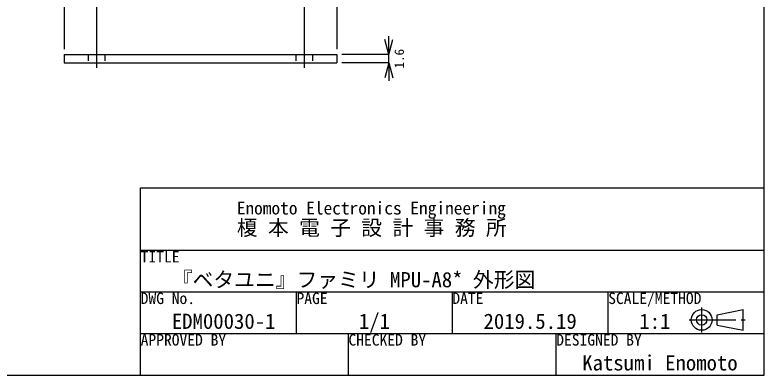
# Model space of a CAD drawing. Units: millimetres on the paper. Extents: x -138 to 138, y -95 to 95.
# Drawn here: x -5.7 to 138.5, y -95 to -25.7 of the extents above; entities that cross this region are included whole.
import ezdxf
from ezdxf.enums import TextEntityAlignment as Align

# ---------------------------------------------------------------- set-up
doc = ezdxf.new("R2010")
doc.units = ezdxf.units.MM
doc.linetypes.add('CHAIN2', pattern=[12, 9, -1, 1, -1])
doc.linetypes.add('DASHED1', pattern=[1.8, 1.2, -0.6])
doc.layers.add('0-0', color=4, linetype='Continuous')
doc.layers.add('0-1', color=7, linetype='Continuous')
doc.styles.add('ＭＳ ゴシック', font='')
doc.styles.add('ＭＳ 明朝', font='')
doc.styles.get('ＭＳ ゴシック').set_extended_font_data('MS Gothic')
doc.styles.get('ＭＳ 明朝').set_extended_font_data('MS Mincho')

msp = doc.modelspace()

# ---------------------------------------------------------------- linework, layer by layer
at = {"layer": '0-0'}
for p, q in [((10, 65.925), (10, -35.925)), ((50, 65.925), (50, -35.925)), ((3.75, -14.325), (3.75, -32.325)), ((56.25, -14.325), (56.25, -32.325)), ((66.25, -33.325), (66.25, -29.825)), ((66.25, -33.325), (65.474, -30.427)), ((66.25, -33.325), (67.026, -30.427)), ((66.25, -33.325), (57.25, -33.325)), ((66.25, -34.925), (66.25, -33.325)), ((66.25, -34.925), (57.25, -34.925)), ((66.25, -34.925), (65.474, -37.823)), ((66.25, -34.925), (67.026, -37.823)), ((66.25, -34.925), (66.25, -38.425))]:
    msp.add_line(p, q, dxfattribs=at)
at = {"layer": '0-0', "color": 7}
for p, q in [((18.5, -59), (138.5, -59)), ((18.5, -95), (18.5, -59)), ((18.5, -71), (138.5, -71)), ((18.5, -79), (138.5, -79)), ((48.5, -87), (48.5, -79)), ((78.5, -87), (78.5, -79)), ((108.5, -87), (108.5, -79)), ((129.5, -83.4), (134.5, -82.4)), ((129.5, -85.4), (129.5, -83.4)), ((134.5, -86.4), (134.5, -82.4)), ((129.5, -85.4), (134.5, -86.4)), ((18.5, -87), (138.5, -87)), ((58.5, -95), (58.5, -87)), ((98.5, -95), (98.5, -87))]:
    msp.add_line(p, q, dxfattribs=at)
at = {"layer": '0-0', "linetype": 'CHAIN2'}
for p, q in [((126.5, -86.8), (126.5, -82)), ((124.1, -84.4), (134.9, -84.4))]:
    msp.add_line(p, q, dxfattribs=at)
at = {"layer": '0-0', "color": 7}
msp.add_lwpolyline([(-138.5, -95), (138.5, -95), (138.5, 95), (-138.5, 95)], close=True, dxfattribs=at)
for radius in [2, 1]:
    msp.add_circle((126.5, -84.4), radius, dxfattribs=at)
at = {"layer": '0-1'}
for p, q in [((3.75, -33.325), (56.25, -33.325)), ((3.75, -33.325), (3.75, -34.925)), ((56.25, -33.325), (56.25, -34.925)), ((3.75, -34.925), (56.25, -34.925))]:
    msp.add_line(p, q, dxfattribs=at)
at = {"layer": '0-1', "linetype": 'DASHED1'}
for p, q in [((8.4, -33.325), (8.4, -34.925)), ((11.6, -33.325), (11.6, -34.925)), ((48.4, -33.325), (48.4, -34.925)), ((51.6, -33.325), (51.6, -34.925))]:
    msp.add_line(p, q, dxfattribs=at)

# ---------------------------------------------------------------- texts
at = {"layer": '0-0', "style": 'ＭＳ ゴシック'}
msp.add_text('1.6', height=1.833, rotation=90, dxfattribs=at).set_placement((69.75, -36), align=Align.BOTTOM_LEFT)
at = {"layer": '0-0', "color": 7}
for s, height, style, p in [('Enomoto Electronics Engineering', 2.456, 'ＭＳ 明朝', (37, -64.85)), ('榎 本 電 子 設 計 事 務 所', 2.933, 'ＭＳ 明朝', (37, -69)), ('TITLE', 2.199, 'ＭＳ ゴシック', (18.5, -74)), ('『ベタユニ』ファミリ MPU-A8* 外形図', 2.933, 'ＭＳ ゴシック', (24.5, -79)), ('DWG No.', 2.199, 'ＭＳ ゴシック', (18.5, -82)), ('PAGE', 2.199, 'ＭＳ ゴシック', (48.5, -82)), ('DATE', 2.199, 'ＭＳ ゴシック', (78.5, -82)), ('SCALE/METHOD', 2.199, 'ＭＳ ゴシック', (108.5, -82)), ('EDM00030-1', 2.933, 'ＭＳ ゴシック', (24.5, -87)), ('1/1', 2.933, 'ＭＳ ゴシック', (60.5, -87)), ('2019.5.19', 2.933, 'ＭＳ ゴシック', (84.5, -87)), ('1:1', 2.933, 'ＭＳ ゴシック', (114.5, -87)), ('APPROVED BY', 2.199, 'ＭＳ ゴシック', (18.5, -90)), ('CHECKED BY', 2.199, 'ＭＳ ゴシック', (58.5, -90)), ('DESIGNED BY', 2.199, 'ＭＳ ゴシック', (98.5, -90)), ('Katsumi Enomoto', 2.933, 'ＭＳ ゴシック', (103.5, -95))]:
    msp.add_text(s, height=height, dxfattribs=dict(at, style=style)).set_placement(p, align=Align.BOTTOM_LEFT)

doc.saveas('drawing.dxf')
